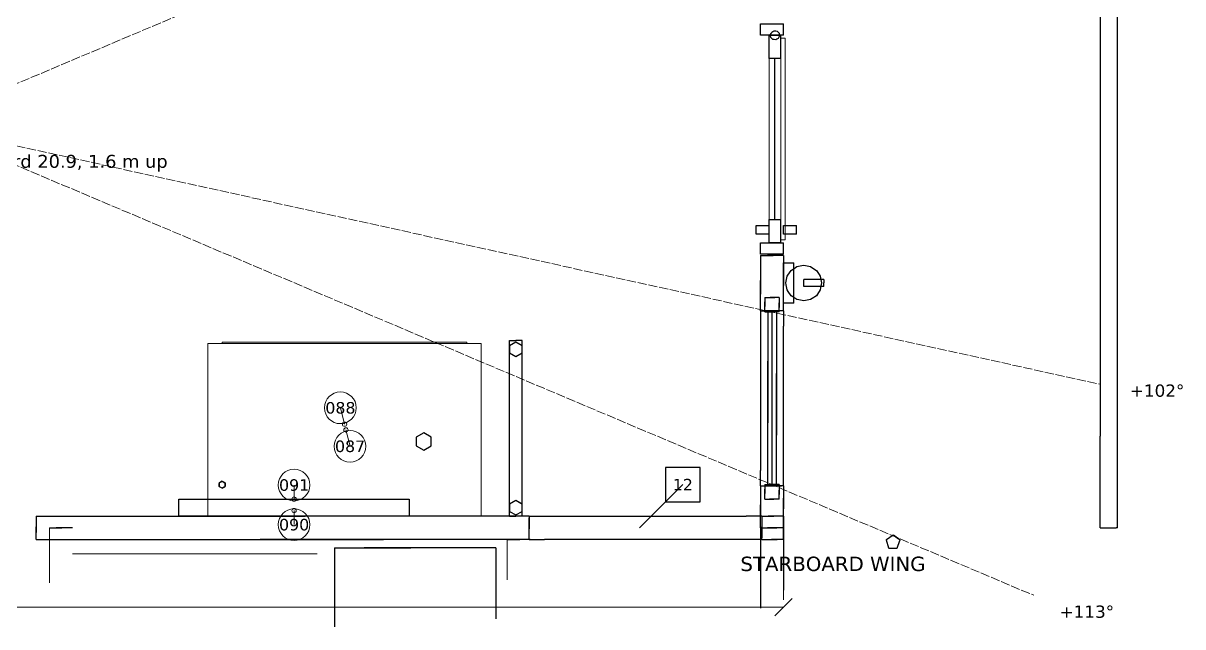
# Model space of a CAD drawing. Header units: millimetres. Extents: x 5 to 836, y 5 to 589.
# Drawn here: x 218.4 to 379.5, y 405.3 to 489.1 of the extents above; entities that cross this region are included whole.
import ezdxf
from ezdxf.enums import TextEntityAlignment as Align

# ---------------------------------------------------------------- set-up
doc = ezdxf.new("R2010")
doc.units = ezdxf.units.MM
doc.linetypes.add('DASHED', pattern=[1.524, 1.27, -0.254])
doc.layers.add('CUT', color=7, linetype='CONTINUOUS', lineweight=25)
doc.layers.add('TEXT', color=7, linetype='CONTINUOUS', lineweight=18)
for name, color, linetype, lineweight, true_color in [('DIM', 2, 'CONTINUOUS', 13, 0x1e46a0), ('EQUIP', 3, 'CONTINUOUS', 25, 0x00693c), ('FIND', 1, 'CONTINUOUS', 25, 0xc80000), ('GLASS', 5, 'CONTINUOUS', 25, 0x1e5ac8), ('LOW', 8, 'CONTINUOUS', 13, 0x8c8c8c), ('SIGHT', 30, 'DASHED', 18, 0xd76900), ('TAG', 3, 'CONTINUOUS', 18, 0x00693c)]:
    doc.layers.add(name, color=color, linetype=linetype, lineweight=lineweight, true_color=true_color)
doc.styles.add('SANS', font='DejaVuSans.ttf')

msp = doc.modelspace()

# ---------------------------------------------------------------- linework, layer by layer
at = {"layer": 'CUT'}
for p, q in [((368, 559.01), (368, 431.72)), ((370.4, 419.01), (370.4, 546.3)), ((320.8, 489), (322.46, 489)), ((320.8, 488.17), (320.8, 489)), ((320.8, 487.4), (320.8, 488.17)), ((322.46, 489), (324, 489)), ((324, 488.22), (324, 489)), ((324, 487.4), (324, 488.22)), ((322.46, 487.4), (320.8, 487.4)), ((322, 487.4), (323.5, 487.4)), ((322, 484.39), (322, 487.4)), ((324, 487.4), (322.46, 487.4)), ((323.5, 487.4), (323.6, 487.4)), ((323.6, 487.19), (323.6, 487.4)), ((323.6, 484.19), (323.6, 487.19)), ((322, 484.19), (322, 484.39)), ((323.5, 484.19), (322, 484.19)), ((322.8, 463.21), (322.8, 484.19)), ((323.6, 484.19), (323.5, 484.19)), ((322.8, 461.81), (322.8, 463.21)), ((320.2, 461), (321.64, 461)), ((320.2, 460.04), (320.2, 461)), ((321.64, 461), (322, 461)), ((322, 461.81), (323.5, 461.81)), ((322, 458.81), (322, 461.81)), ((322, 460.76), (322, 461)), ((322, 459.8), (322, 460.76)), ((323.5, 461.81), (323.6, 461.81)), ((323.6, 461.61), (323.6, 461.81)), ((323.6, 458.6), (323.6, 461.61)), ((324, 461), (325.44, 461)), ((324, 460.04), (324, 461)), ((325.44, 461), (325.8, 461)), ((325.8, 460.76), (325.8, 461)), ((325.8, 459.8), (325.8, 460.76)), ((320.2, 459.8), (320.2, 460.04)), ((321.64, 459.8), (320.2, 459.8)), ((322, 459.8), (321.64, 459.8)), ((324, 459.8), (324, 460.04)), ((325.44, 459.8), (324, 459.8)), ((325.8, 459.8), (325.44, 459.8)), ((320.8, 458.6), (322.46, 458.6)), ((320.8, 457.78), (320.8, 458.6)), ((320.8, 457), (320.8, 457.78)), ((322, 458.6), (322, 458.81)), ((323.5, 458.6), (322, 458.6)), ((322.46, 458.6), (324, 458.6)), ((323.6, 458.6), (323.5, 458.6)), ((324, 457.83), (324, 458.6)), ((324, 457), (324, 457.83)), ((322.46, 457), (320.8, 457)), ((320.8, 456.83), (320.8, 453.35)), ((320.8, 456.83), (322.55, 456.83)), ((324, 457), (322.46, 457)), ((324, 456.83), (322.55, 456.83)), ((324, 456.83), (324, 452.65)), ((320.8, 449.16), (320.8, 453.35)), ((324, 449.16), (324, 452.65)), ((320.8, 449.16), (320.8, 426.97)), ((320.8, 449.16), (321.08, 449.16)), ((320.8, 449.16), (322.26, 449.16)), ((324, 449.16), (321.08, 449.16)), ((324, 449.16), (322.26, 449.16)), ((324, 449.16), (324, 447.03)), ((324, 424.84), (324, 447.03)), ((285.94, 432.74), (285.94, 445)), ((285.94, 445), (286.79, 445)), ((286.8, 444.81), (285.94, 444.29)), ((286.79, 445), (286.8, 445)), ((287.67, 445), (286.8, 445)), ((286.8, 445), (286.8, 445)), ((287.67, 444.29), (286.8, 444.81)), ((286.8, 444.81), (286.8, 444.81)), ((287.67, 432.87), (287.67, 445)), ((285.94, 444.29), (285.94, 444.29)), ((285.94, 444.29), (285.94, 443.29)), ((285.94, 443.29), (285.94, 443.29)), ((285.94, 443.29), (286.8, 442.8)), ((286.8, 442.8), (287.67, 443.29)), ((287.67, 443.29), (287.67, 444.29)), ((287.67, 444.29), (287.67, 444.29)), ((287.67, 443.29), (287.67, 443.29)), ((286.8, 442.8), (286.8, 442.8)), ((274, 432.21), (272.96, 431.61)), ((274, 432.21), (274, 432.2)), ((275.04, 431.61), (274, 432.2)), ((285.94, 420.61), (285.94, 432.74)), ((287.67, 420.61), (287.67, 432.87)), ((272.96, 431.61), (272.96, 431.61)), ((272.96, 431.61), (272.96, 430.39)), ((272.96, 430.39), (272.96, 430.39)), ((272.96, 430.39), (274, 429.79)), ((274, 429.79), (275.04, 430.39)), ((275.04, 431.61), (275.04, 431.6)), ((275.04, 430.39), (275.04, 431.6)), ((275.04, 430.39), (275.04, 430.39)), ((368, 419.01), (368, 431.72)), ((274, 429.79), (274, 429.79)), ((320.8, 424.84), (320.8, 426.97)), ((245.59, 425.24), (245.95, 425.45)), ((246, 425.48), (245.95, 425.45)), ((246, 425.48), (246.36, 425.27)), ((245.59, 425.24), (245.59, 425.18)), ((245.59, 424.75), (245.59, 425.18)), ((245.59, 424.75), (245.64, 424.72)), ((246, 424.52), (245.64, 424.72)), ((246, 424.52), (246.05, 424.55)), ((246.42, 424.75), (246.05, 424.55)), ((246.42, 425.24), (246.36, 425.27)), ((246.42, 425.24), (246.42, 424.81)), ((246.42, 424.75), (246.42, 424.81)), ((320.8, 424.84), (320.8, 422.19)), ((320.8, 424.84), (322.55, 424.84)), ((320.8, 424.84), (323.72, 424.84)), ((324, 424.84), (322.55, 424.84)), ((324, 424.84), (323.72, 424.84)), ((324, 424.84), (324, 421.66)), ((286.8, 422.81), (285.94, 422.3)), ((285.94, 422.3), (285.94, 422.3)), ((285.94, 422.3), (285.94, 421.29)), ((287.67, 422.3), (286.8, 422.81)), ((286.8, 422.81), (286.8, 422.81)), ((287.67, 421.29), (287.67, 422.3)), ((287.67, 422.3), (287.67, 422.3)), ((320.8, 419.01), (320.8, 422.19)), ((220.16, 420.61), (220.16, 419.15)), ((220.16, 420.61), (257.51, 420.61)), ((288.64, 420.61), (257.51, 420.61)), ((285.94, 421.29), (285.94, 421.29)), ((285.94, 421.29), (286.8, 420.8)), ((285.94, 420.61), (286.79, 420.61)), ((286.8, 420.61), (286.79, 420.61)), ((286.8, 420.8), (287.67, 421.29)), ((286.8, 420.8), (286.8, 420.8)), ((287.67, 420.61), (286.8, 420.61)), ((286.8, 420.61), (286.8, 420.61)), ((287.67, 421.29), (287.67, 421.29)), ((288.64, 420.61), (288.64, 418.86)), ((320.96, 420.61), (320.96, 419.15)), ((320.96, 420.61), (322.62, 420.61)), ((324, 420.61), (322.62, 420.61)), ((324, 419.01), (324, 421.66)), ((324, 420.61), (324, 418.86)), ((220.16, 417.4), (220.16, 419.15)), ((222, 419.01), (223.75, 419.01)), ((225.2, 419.01), (223.75, 419.01)), ((288.64, 417.4), (288.64, 418.86)), ((320.8, 419.01), (322.26, 419.01)), ((320.8, 419.01), (320.8, 411.8)), ((320.8, 419.01), (322.55, 419.01)), ((320.96, 417.4), (320.96, 419.15)), ((324, 419.01), (322.26, 419.01)), ((324, 419.01), (322.55, 419.01)), ((324, 419.01), (324, 410.36)), ((324, 417.4), (324, 418.86)), ((368, 419.01), (370.18, 419.01)), ((370.4, 419.01), (370.18, 419.01)), ((220.16, 417.4), (251.29, 417.4)), ((288.64, 417.4), (251.29, 417.4)), ((285.6, 417.4), (287.35, 417.4)), ((288.8, 417.4), (287.35, 417.4)), ((320.96, 417.4), (322.34, 417.4)), ((324, 417.4), (322.34, 417.4)), ((338.25, 417.32), (338.29, 417.35)), ((338.25, 417.32), (338.59, 416.24)), ((339.2, 418), (338.29, 417.35)), ((339.2, 418), (339.25, 417.97)), ((340.15, 417.32), (339.25, 417.97)), ((339.79, 416.19), (340.14, 417.26)), ((340.15, 417.32), (340.14, 417.26)), ((261.6, 416.21), (261.6, 405.26)), ((261.6, 416.21), (272.21, 416.21)), ((284, 416.21), (272.21, 416.21)), ((284, 416.21), (284, 406.35)), ((338.61, 416.19), (338.59, 416.24)), ((338.61, 416.19), (339.73, 416.19)), ((339.79, 416.19), (339.73, 416.19))]:
    msp.add_line(p, q, dxfattribs=at)
at = {"layer": 'DIM'}
for p, q in [((324, 419), (324, 409)), ((322.8, 406.8), (325.2, 409.2)), ((84, 408), (324, 408))]:
    msp.add_line(p, q, dxfattribs=at)
at = {"layer": 'EQUIP'}
for p, q in [((320.8, 489), (321.91, 489)), ((320.8, 488.44), (320.8, 489)), ((320.8, 489), (321.46, 489)), ((320.8, 488.67), (320.8, 489)), ((320.8, 487.4), (320.8, 488.67)), ((320.8, 487.4), (320.8, 488.44)), ((321.46, 489), (324, 489)), ((321.91, 489), (324, 489)), ((324, 487.95), (324, 489)), ((324, 487.72), (324, 489)), ((321.91, 487.4), (320.8, 487.4)), ((321.46, 487.4), (320.8, 487.4)), ((324, 487.4), (321.46, 487.4)), ((324, 487.4), (321.91, 487.4)), ((322, 487.4), (322.9, 487.4)), ((322, 485.59), (322, 487.4)), ((322, 487.4), (322.4, 487.4)), ((322, 486.59), (322, 487.4)), ((322, 484.19), (322, 486.59)), ((322.17, 487.5), (322.26, 487.67)), ((322.2, 487.31), (322.17, 487.5)), ((322.23, 487.12), (322.2, 487.31)), ((322.37, 486.98), (322.23, 487.12)), ((322.26, 487.67), (322.35, 487.84)), ((322.35, 487.84), (322.52, 487.94)), ((322.51, 486.84), (322.37, 486.98)), ((322.4, 487.4), (323.6, 487.4)), ((322.7, 486.81), (322.51, 486.84)), ((322.52, 487.94), (322.7, 488.04)), ((322.7, 488.04), (322.9, 488)), ((322.9, 486.78), (322.7, 486.81)), ((322.9, 488), (323.09, 487.97)), ((322.9, 487.4), (323.6, 487.4)), ((323.07, 486.86), (322.9, 486.78)), ((323.25, 486.95), (323.07, 486.86)), ((323.09, 487.97), (323.23, 487.83)), ((323.23, 487.83), (323.37, 487.69)), ((323.34, 487.13), (323.25, 486.95)), ((323.43, 487.31), (323.34, 487.13)), ((323.37, 487.69), (323.4, 487.5)), ((323.4, 487.5), (323.43, 487.31)), ((323.6, 485.99), (323.6, 487.4)), ((323.6, 484.99), (323.6, 487.4)), ((324, 487.4), (324, 487.95)), ((324, 487.4), (324, 487.72)), ((322, 484.19), (322, 485.59)), ((323.6, 484.19), (323.6, 485.99)), ((323.6, 484.19), (323.6, 484.99)), ((322.9, 484.19), (322, 484.19)), ((322.4, 484.19), (322, 484.19)), ((323.6, 484.19), (322.4, 484.19)), ((322.8, 471.6), (322.8, 484.19)), ((322.8, 478.59), (322.8, 484.19)), ((323.6, 484.19), (322.9, 484.19)), ((322.8, 461.81), (322.8, 478.59)), ((322.8, 461.81), (322.8, 471.6)), ((322, 461.81), (322.9, 461.81)), ((322, 460.01), (322, 461.81)), ((322, 461.81), (322.4, 461.81)), ((322, 461.01), (322, 461.81)), ((322, 458.6), (322, 461.01)), ((322.4, 461.81), (323.6, 461.81)), ((322.9, 461.81), (323.6, 461.81)), ((323.6, 460.41), (323.6, 461.81)), ((323.6, 459.41), (323.6, 461.81)), ((322, 458.6), (322, 460.01)), ((323.6, 458.6), (323.6, 460.41)), ((323.6, 458.6), (323.6, 459.41)), ((320.8, 458.6), (321.91, 458.6)), ((320.8, 458.05), (320.8, 458.6)), ((320.8, 458.6), (321.46, 458.6)), ((320.8, 458.28), (320.8, 458.6)), ((320.8, 457), (320.8, 458.28)), ((320.8, 457), (320.8, 458.05)), ((321.46, 458.6), (324, 458.6)), ((321.91, 458.6), (324, 458.6)), ((322.9, 458.6), (322, 458.6)), ((322.4, 458.6), (322, 458.6)), ((323.6, 458.6), (322.4, 458.6)), ((323.6, 458.6), (322.9, 458.6)), ((324, 457.56), (324, 458.6)), ((324, 457.33), (324, 458.6)), ((324, 457), (324, 457.56)), ((321.91, 457), (320.8, 457)), ((321.46, 457), (320.8, 457)), ((320.8, 456.83), (320.8, 452.3)), ((320.8, 456.83), (322.11, 456.83)), ((320.8, 456.83), (320.8, 451.43)), ((320.8, 456.83), (321.75, 456.83)), ((324, 457), (321.46, 457)), ((324, 456.83), (321.75, 456.83)), ((324, 457), (321.91, 457)), ((324, 456.83), (322.11, 456.83)), ((324, 457), (324, 457.33)), ((324, 456.83), (324, 453.7)), ((324, 456.83), (324, 454.57)), ((324, 455.81), (324.95, 455.81)), ((324, 452.03), (324, 455.81)), ((324, 449.16), (324, 454.57)), ((324.51, 453.95), (324.9, 454.54)), ((324.9, 454.54), (325.05, 454.76)), ((324.95, 455.81), (325.4, 455.81)), ((325.05, 454.76), (325.64, 455.15)), ((325.4, 453.99), (325.4, 455.81)), ((325.64, 455.15), (325.85, 455.29)), ((325.85, 455.29), (326.55, 455.43)), ((326.55, 455.43), (326.8, 455.49)), ((326.8, 455.49), (327.49, 455.35)), ((327.49, 455.35), (327.75, 455.29)), ((327.75, 455.29), (328.34, 454.9)), ((328.34, 454.9), (328.56, 454.76)), ((328.56, 454.76), (328.95, 454.17)), ((324, 449.16), (324, 453.7)), ((324.32, 453.01), (324.46, 453.7)), ((324.37, 452.75), (324.32, 453.01)), ((324.51, 452.05), (324.37, 452.75)), ((324.46, 453.7), (324.51, 453.95)), ((325.4, 450.21), (325.4, 453.99)), ((326.81, 453.48), (326.8, 453.48)), ((326.8, 453.01), (326.8, 453.48)), ((326.8, 452.52), (326.8, 453.01)), ((326.8, 453.01), (326.8, 453.01)), ((326.8, 453.01), (326.8, 453.01)), ((329.6, 453.48), (326.81, 453.48)), ((328.95, 454.17), (329.09, 453.95)), ((329.09, 453.95), (329.23, 453.26)), ((329.28, 453.01), (329.14, 452.31)), ((329.23, 453.26), (329.28, 453.01)), ((329.6, 453.48), (329.6, 453.01)), ((329.6, 452.52), (329.6, 453.01)), ((329.6, 453.01), (329.6, 453.01)), ((329.6, 453.01), (329.6, 453.01)), ((320.8, 449.16), (320.8, 452.3)), ((320.8, 449.16), (320.8, 451.43)), ((324, 450.21), (324, 452.03)), ((324.65, 451.83), (324.51, 452.05)), ((325.05, 451.24), (324.65, 451.83)), ((325.26, 451.09), (325.05, 451.24)), ((325.85, 450.7), (325.26, 451.09)), ((329.59, 452.52), (326.8, 452.52)), ((328.56, 451.24), (327.97, 450.85)), ((328.7, 451.45), (328.56, 451.24)), ((329.09, 452.05), (328.7, 451.45)), ((329.14, 452.31), (329.09, 452.05)), ((329.6, 452.52), (329.59, 452.52)), ((321.4, 451), (321.4, 450.37)), ((321.4, 451), (322.78, 451)), ((321.4, 451), (321.4, 449.75)), ((321.4, 451), (322.15, 451)), ((321.4, 448.99), (321.4, 450.37)), ((321.4, 448.99), (321.4, 449.75)), ((323.4, 451), (322.15, 451)), ((323.4, 451), (322.78, 451)), ((323.4, 451), (323.4, 449.62)), ((323.4, 451), (323.4, 450.25)), ((323.4, 448.99), (323.4, 450.25)), ((323.4, 448.99), (323.4, 449.62)), ((324.95, 450.21), (324, 450.21)), ((325.4, 450.21), (324.95, 450.21)), ((326.11, 450.65), (325.85, 450.7)), ((326.8, 450.51), (326.11, 450.65)), ((327.06, 450.56), (326.8, 450.51)), ((327.75, 450.7), (327.06, 450.56)), ((327.97, 450.85), (327.75, 450.7)), ((320.8, 449.16), (322.69, 449.16)), ((320.8, 449.16), (323.06, 449.16)), ((321.4, 448.99), (322.03, 448.99)), ((321.4, 448.99), (322.65, 448.99)), ((321.8, 448.99), (321.8, 442.14)), ((321.8, 448.99), (322.66, 448.99)), ((321.8, 448.99), (321.8, 433.57)), ((321.8, 448.99), (322.23, 448.99)), ((323.4, 448.99), (322.03, 448.99)), ((323, 448.99), (322.23, 448.99)), ((323.4, 448.99), (322.65, 448.99)), ((323, 448.99), (322.66, 448.99)), ((324, 449.16), (322.69, 449.16)), ((323, 448.99), (323, 431.86)), ((323, 448.99), (323, 440.43)), ((324, 449.16), (323.06, 449.16)), ((321.8, 425.01), (321.8, 442.14)), ((323, 425.01), (323, 440.43)), ((321.8, 425.01), (321.8, 433.57)), ((323, 425.01), (323, 431.86)), ((246, 425.48), (245.64, 425.27)), ((246, 425.48), (246.05, 425.45)), ((246.42, 425.24), (246.05, 425.45)), ((245.59, 425.24), (245.64, 425.27)), ((245.59, 425.24), (245.59, 424.81)), ((245.59, 424.75), (245.59, 424.81)), ((245.59, 424.75), (245.95, 424.55)), ((246, 424.52), (245.95, 424.55)), ((246, 424.52), (246.36, 424.72)), ((246.42, 424.75), (246.36, 424.72)), ((246.42, 425.24), (246.42, 425.18)), ((246.42, 424.75), (246.42, 425.18)), ((320.8, 424.84), (320.8, 421.39)), ((320.8, 424.84), (322.11, 424.84)), ((320.8, 424.84), (320.8, 420.73)), ((320.8, 424.84), (321.75, 424.84)), ((321.4, 425.01), (321.4, 424.38)), ((321.4, 425.01), (322.78, 425.01)), ((321.4, 425.01), (321.4, 423.75)), ((321.4, 425.01), (322.15, 425.01)), ((321.4, 423), (321.4, 424.38)), ((321.4, 423), (321.4, 423.75)), ((324, 424.84), (321.75, 424.84)), ((321.8, 425.01), (322.14, 425.01)), ((321.8, 425.01), (322.57, 425.01)), ((324, 424.84), (322.11, 424.84)), ((323, 425.01), (322.14, 425.01)), ((323.4, 425.01), (322.15, 425.01)), ((323, 425.01), (322.57, 425.01)), ((323.4, 425.01), (322.78, 425.01)), ((323.4, 425.01), (323.4, 423.63)), ((323.4, 425.01), (323.4, 424.25)), ((323.4, 423), (323.4, 424.25)), ((324, 424.84), (324, 422.45)), ((324, 424.84), (324, 423.11)), ((240, 423), (240, 423)), ((240, 420.61), (240, 423)), ((240, 423), (272, 423)), ((272, 423), (272, 420.61)), ((272, 423), (272, 423)), ((321.4, 423), (322.03, 423)), ((321.4, 423), (322.65, 423)), ((323.4, 423), (322.03, 423)), ((323.4, 423), (322.65, 423)), ((323.4, 423), (323.4, 423.63)), ((324, 419.01), (324, 423.11)), ((324, 419.01), (324, 422.45)), ((220.16, 420.61), (220.16, 418.71)), ((220.16, 420.61), (248.17, 420.61)), ((220.16, 420.61), (220.16, 418.35)), ((220.16, 420.61), (240.39, 420.61)), ((240, 420.61), (240, 420.61)), ((272, 420.61), (240, 420.61)), ((288.64, 420.61), (240.39, 420.61)), ((288.64, 420.61), (248.17, 420.61)), ((272, 420.61), (272, 420.61)), ((288.64, 420.61), (288.64, 419.3)), ((288.64, 420.61), (288.64, 420.4)), ((288.64, 420.61), (318.82, 420.61)), ((288.64, 420.61), (288.64, 419.66)), ((320.96, 420.61), (318.82, 420.61)), ((320.8, 419.01), (320.8, 421.39)), ((320.8, 419.01), (320.8, 420.73)), ((320.96, 420.61), (320.96, 418.71)), ((320.96, 420.61), (322.2, 420.61)), ((320.96, 420.61), (320.96, 418.35)), ((320.96, 420.61), (321.86, 420.61)), ((320.96, 420.61), (320.96, 417.62)), ((324, 420.61), (321.86, 420.61)), ((324, 420.61), (322.2, 420.61)), ((324, 420.61), (324, 419.3)), ((324, 420.61), (324, 419.66)), ((222, 419.01), (223.31, 419.01)), ((222, 419.01), (222.94, 419.01)), ((225.2, 419.01), (222.94, 419.01)), ((225.2, 419.01), (223.31, 419.01)), ((288.64, 417.4), (288.64, 420.4)), ((288.64, 417.4), (288.64, 419.66)), ((288.64, 417.4), (288.64, 419.3)), ((320.8, 419.01), (322.69, 419.01)), ((320.8, 419.01), (320.8, 409.64)), ((320.8, 419.01), (322.11, 419.01)), ((320.8, 419.01), (323.06, 419.01)), ((320.8, 419.01), (320.8, 407.84)), ((320.8, 419.01), (321.75, 419.01)), ((324, 419.01), (321.75, 419.01)), ((324, 419.01), (322.11, 419.01)), ((324, 419.01), (322.69, 419.01)), ((324, 419.01), (323.06, 419.01)), ((324, 417.4), (324, 419.66)), ((324, 417.4), (324, 419.3)), ((324, 419.01), (324, 412.52)), ((324, 419.01), (324, 414.32)), ((220.16, 417.4), (220.16, 418.71)), ((220.16, 417.4), (220.16, 418.35)), ((220.16, 417.4), (260.63, 417.4)), ((220.16, 417.4), (268.41, 417.4)), ((288.64, 417.4), (260.63, 417.4)), ((288.64, 417.4), (268.41, 417.4)), ((285.6, 417.4), (286.91, 417.4)), ((285.6, 417.4), (286.55, 417.4)), ((288.8, 417.4), (286.55, 417.4)), ((288.8, 417.4), (286.91, 417.4)), ((288.64, 417.4), (290.78, 417.4)), ((320.96, 417.4), (290.78, 417.4)), ((320.96, 417.4), (320.96, 418.71)), ((320.96, 417.4), (320.96, 418.35)), ((320.96, 417.4), (320.96, 417.62)), ((320.96, 417.4), (322.76, 417.4)), ((320.96, 417.4), (323.1, 417.4)), ((324, 417.4), (322.76, 417.4)), ((324, 417.4), (323.1, 417.4)), ((261.6, 416.21), (268.68, 416.21)), ((261.6, 416.21), (265.73, 416.21)), ((284, 416.21), (265.73, 416.21)), ((284, 416.21), (268.68, 416.21)), ((284, 416.21), (284, 409.64)), ((284, 416.21), (284, 412.38))]:
    msp.add_line(p, q, dxfattribs=at)
at = {"layer": 'FIND'}
msp.add_line((304, 419), (310, 425), dxfattribs=at)
msp.add_lwpolyline([(307.6, 422.6), (312.4, 422.6), (312.4, 427.4), (307.6, 427.4)], close=True, dxfattribs=at)
at = {"layer": 'GLASS'}
msp.add_line((322.4, 425), (322.4, 449), dxfattribs=at)
at = {"layer": 'LOW'}
for p, q in [((370.4, 559.01), (370.4, 444.46)), ((368, 419.01), (368, 533.56)), ((320.8, 489), (323.91, 489)), ((320.8, 487.44), (320.8, 489)), ((323.91, 489), (324, 489)), ((324, 488.95), (324, 489)), ((324, 487.4), (324, 488.95)), ((320.8, 487.4), (320.8, 487.44)), ((323.91, 487.4), (320.8, 487.4)), ((322, 487.4), (323.5, 487.4)), ((322, 460.4), (322, 487.4)), ((323.5, 487.4), (323.6, 487.4)), ((323.6, 485.6), (323.6, 487.4)), ((323.6, 486.99), (324.01, 486.99)), ((323.6, 467.76), (323.6, 486.99)), ((324, 487.4), (323.91, 487.4)), ((324.01, 486.99), (324.2, 486.99)), ((324.2, 478.24), (324.2, 486.99)), ((323.6, 458.6), (323.6, 485.6)), ((324.2, 459.01), (324.2, 478.24)), ((323.6, 459.01), (323.6, 467.76)), ((322, 458.6), (322, 460.4)), ((320.8, 458.6), (323.91, 458.6)), ((320.8, 457.05), (320.8, 458.6)), ((323.5, 458.6), (322, 458.6)), ((323.6, 458.6), (323.5, 458.6)), ((324.01, 459.01), (323.6, 459.01)), ((323.91, 458.6), (324, 458.6)), ((324, 458.56), (324, 458.6)), ((324, 457), (324, 458.56)), ((324.2, 459.01), (324.01, 459.01)), ((320.8, 457), (320.8, 457.05)), ((323.91, 457), (320.8, 457)), ((320.8, 456.83), (320.8, 456.13)), ((320.8, 456.83), (323.71, 456.83)), ((320.8, 449.16), (320.8, 456.13)), ((324, 456.83), (323.71, 456.83)), ((324, 457), (323.91, 457)), ((324, 456.83), (324, 449.86)), ((324, 449.16), (324, 449.86)), ((320.8, 449.16), (320.8, 444.73)), ((320.8, 449.16), (323.42, 449.16)), ((320.8, 449.16), (321.09, 449.16)), ((324, 449.16), (321.09, 449.16)), ((324, 449.16), (323.42, 449.16)), ((324, 449.16), (324, 429.28)), ((246, 444.81), (246, 444.75)), ((246, 444.81), (271.49, 444.81)), ((246, 444.59), (246, 444.75)), ((280, 444.81), (271.49, 444.81)), ((280, 444.81), (280, 444.65)), ((280, 444.59), (280, 444.65)), ((285.94, 444.29), (286.63, 444.7)), ((286.8, 444.81), (286.63, 444.7)), ((286.8, 444.81), (287.49, 444.4)), ((320.8, 424.84), (320.8, 444.73)), ((244, 444.59), (244, 439.55)), ((244, 444.59), (274, 444.59)), ((246, 444.59), (254.51, 444.59)), ((280, 444.59), (254.51, 444.59)), ((282, 444.59), (274, 444.59)), ((282, 444.59), (282, 425.66)), ((285.94, 444.29), (285.94, 444.09)), ((285.94, 443.29), (285.94, 444.09)), ((285.94, 443.29), (286.11, 443.19)), ((286.8, 442.8), (286.11, 443.19)), ((287.67, 443.29), (286.97, 442.9)), ((287.67, 444.29), (287.49, 444.4)), ((287.67, 444.29), (287.67, 443.49)), ((287.67, 443.29), (287.67, 443.49)), ((370.4, 419.01), (370.4, 444.46)), ((286.8, 442.8), (286.97, 442.9)), ((244, 420.61), (244, 439.55)), ((324, 424.84), (324, 429.28)), ((282, 420.61), (282, 425.66)), ((320.8, 424.84), (320.8, 424.31)), ((320.8, 424.84), (323.71, 424.84)), ((320.8, 424.84), (321.38, 424.84)), ((320.8, 419.01), (320.8, 424.31)), ((324, 424.84), (321.38, 424.84)), ((324, 424.84), (323.71, 424.84)), ((324, 424.84), (324, 419.54)), ((285.94, 422.3), (286.63, 422.71)), ((285.94, 422.3), (285.94, 422.09)), ((285.94, 421.29), (285.94, 422.09)), ((286.8, 422.81), (286.63, 422.71)), ((286.8, 422.81), (287.49, 422.4)), ((287.67, 422.3), (287.49, 422.4)), ((287.67, 422.3), (287.67, 421.49)), ((220.16, 420.61), (220.16, 420.32)), ((220.16, 420.61), (282.41, 420.61)), ((244, 420.61), (252, 420.61)), ((282, 420.61), (252, 420.61)), ((288.64, 420.61), (282.41, 420.61)), ((285.94, 421.29), (286.11, 421.19)), ((286.8, 420.8), (286.11, 421.19)), ((286.8, 420.8), (286.97, 420.9)), ((287.67, 421.29), (286.97, 420.9)), ((287.67, 421.29), (287.67, 421.49)), ((288.64, 420.61), (288.64, 417.7)), ((320.96, 420.61), (320.96, 420.32)), ((320.96, 420.61), (323.73, 420.61)), ((324, 420.61), (323.73, 420.61)), ((324, 420.61), (324, 417.7)), ((220.16, 417.4), (220.16, 420.32)), ((222, 419.01), (222, 411.38)), ((222, 419.01), (224.91, 419.01)), ((225.2, 419.01), (224.91, 419.01)), ((320.8, 419.01), (321.09, 419.01)), ((320.8, 419.01), (320.8, 417.57)), ((320.8, 419.01), (323.71, 419.01)), ((320.96, 417.4), (320.96, 420.32)), ((324, 419.01), (321.09, 419.01)), ((324, 419.01), (323.71, 419.01)), ((324, 419.01), (324, 419.54)), ((368, 419.01), (368.43, 419.01)), ((370.4, 419.01), (368.43, 419.01)), ((220.16, 417.4), (226.38, 417.4)), ((288.64, 417.4), (226.38, 417.4)), ((285.6, 417.4), (285.6, 411.77)), ((285.6, 417.4), (288.51, 417.4)), ((288.8, 417.4), (288.51, 417.4)), ((288.64, 417.4), (288.64, 417.7)), ((320.96, 417.4), (321.23, 417.4)), ((324, 417.4), (321.23, 417.4)), ((324, 417.4), (324, 417.7)), ((338.25, 417.32), (339.02, 417.87)), ((338.25, 417.32), (338.32, 417.1)), ((339.2, 418), (339.02, 417.87)), ((339.2, 418), (339.97, 417.45)), ((340.15, 417.32), (339.86, 416.4)), ((340.15, 417.32), (339.97, 417.45)), ((261.6, 416.21), (261.6, 414.02)), ((261.6, 416.21), (281.64, 416.21)), ((284, 416.21), (281.64, 416.21)), ((338.61, 416.19), (338.32, 417.1)), ((338.61, 416.19), (338.84, 416.19)), ((339.79, 416.19), (338.84, 416.19)), ((339.79, 416.19), (339.86, 416.4)), ((225.2, 415.4), (245.61, 415.4)), ((259.2, 415.4), (245.61, 415.4))]:
    msp.add_line(p, q, dxfattribs=at)
at = {"layer": 'SIGHT'}
for q in [(358.76, 540.37), (368.08, 438.92), (358.76, 409.63)]:
    msp.add_line((204, 475), q, dxfattribs=at)
at = {"layer": 'TAG'}
for p, q in [((263, 433.4), (262.43, 435.67)), ((263.2, 432.6), (263.77, 430.33)), ((256, 423), (256, 424.95)), ((256, 421.4), (256, 419.45))]:
    msp.add_line(p, q, dxfattribs=at)
for centre, radius in [((262.43, 435.67), 2.2), ((263, 433.4), 0.3), ((263.77, 430.33), 2.2), ((263.2, 432.6), 0.3), ((256, 424.95), 2.2), ((256, 423), 0.3), ((256, 419.45), 2.2), ((256, 421.4), 0.3)]:
    msp.add_circle(centre, radius, dxfattribs=at)

# ---------------------------------------------------------------- texts
at = {"layer": 'FIND', "style": 'SANS'}
msp.add_text('12', height=1.6, dxfattribs=at).set_placement((310, 425), align=Align.MIDDLE_CENTER)
at = {"layer": 'SIGHT', "style": 'SANS'}
msp.add_text('EYE · yard 20.9, 1.6 m up', height=1.8, dxfattribs=at).set_placement((207, 469))
for s, p in [('+102°', (375.89, 437.21)), ('+113°', (366.13, 406.51))]:
    msp.add_text(s, height=1.7, dxfattribs=at).set_placement(p, align=Align.CENTER)
at = {"layer": 'TAG', "style": 'SANS'}
for s, p in [('088', (262.43, 435.67)), ('087', (263.77, 430.33)), ('091', (256, 424.95)), ('090', (256, 419.45))]:
    msp.add_text(s, height=1.6, dxfattribs=at).set_placement(p, align=Align.MIDDLE_CENTER)
at = {"layer": 'TEXT', "style": 'SANS'}
msp.add_text('STARBOARD WING', height=2, dxfattribs=at).set_placement((318, 413))

doc.saveas('drawing.dxf')
